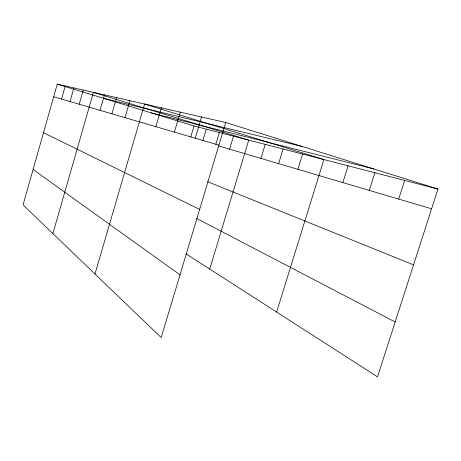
<?xml version="1.0" encoding="UTF-8"?>
<svg xmlns="http://www.w3.org/2000/svg" width="461" height="461" viewBox="0 0 461 461"><rect width="100%" height="100%" fill="white"/><g stroke="black" fill="none" stroke-linecap="round" stroke-linejoin="round"><path stroke-width="0.69" d="M225.711 122.499L57.262 84.138L23.05 204.92L161.189 337.573L225.711 122.499L437.95 189.056L377.513 376.862L185.904 253.763M61.544 99.063L65.266 85.959M70.02 101.547L73.898 87.924M79.194 104.232L83.251 90.056M52.894 233.577L93.404 92.367L248.721 140.121L209.703 269.051M100.025 110.335L104.474 94.891M111.908 113.815L116.587 97.646M124.971 117.641L129.898 100.677M94.978 273.984L144.593 104.025L323.922 159.569L276.623 312.045M155.893 126.7L161.425 107.857M174.379 132.117L180.28 112.15M190.762 136.957L194.029 125.98L437.95 189.056M195.228 138.219L201.543 116.996M202.852 140.542L206.251 129.138M215.823 144.385L219.373 132.532M229.584 149.162L233.491 136.185M260.938 158.417L265.208 144.385M278.623 163.638L283.1 149.012M297.892 169.331L302.6 154.055M342.846 182.602L348.09 165.822M369.273 190.399L374.845 172.737M398.679 199.083L404.614 180.435M104.699 98.648L302.07 146.442M151.139 112.859L373.952 168.985M53.689 96.764L218.917 145.157M218.284 145.826L431.594 208.798M57.262 84.138L194.029 125.98M207.525 181.686L413.557 264.856M43.507 132.693L199.636 209.432M196.519 218.387L395.175 321.991M33.094 169.469L180.009 274.848"/></g></svg>
